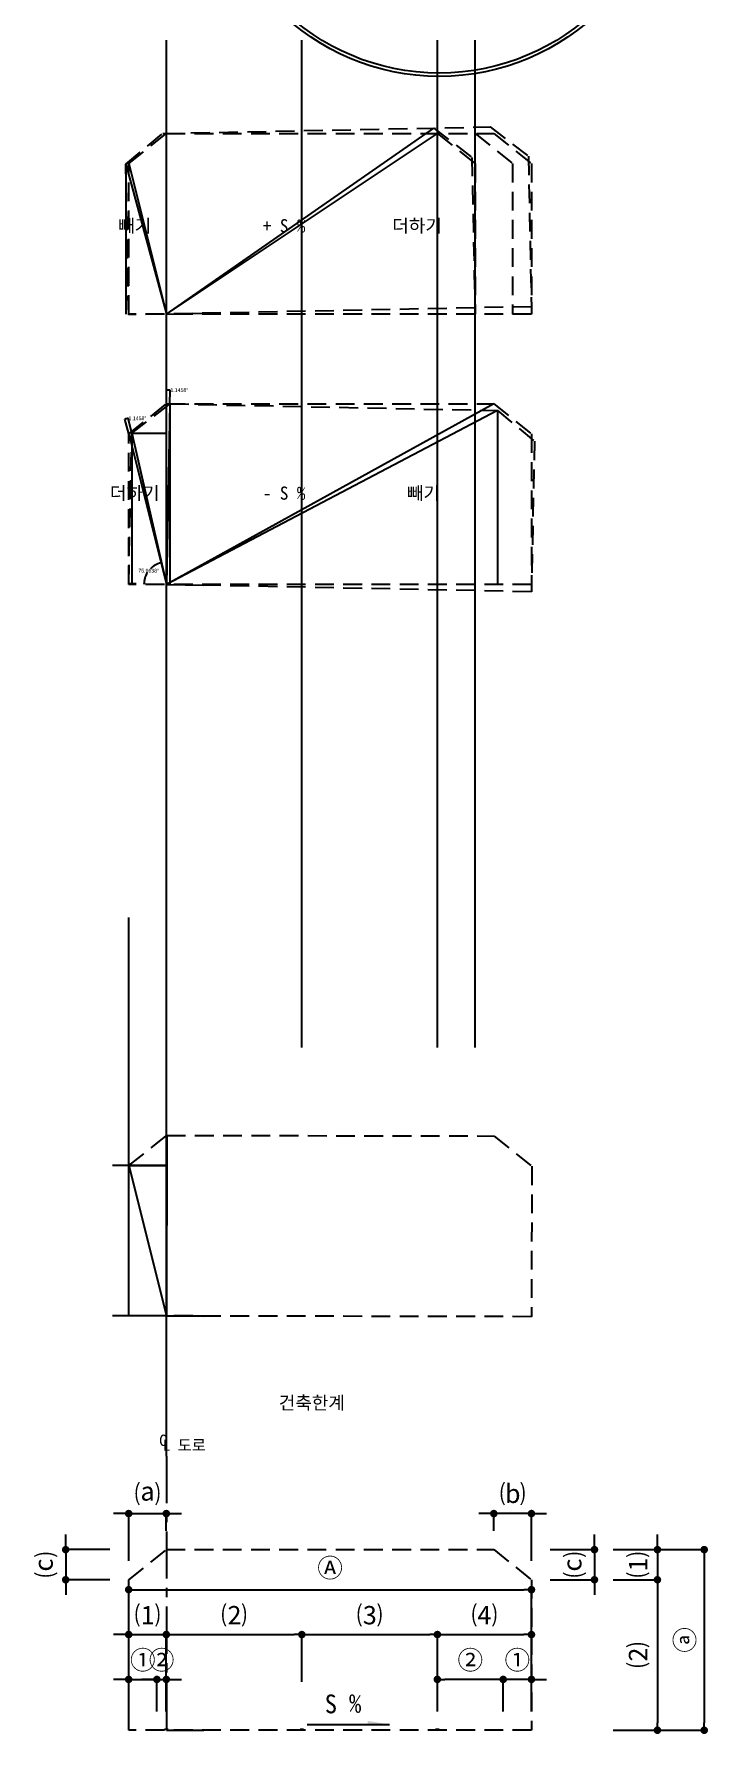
# Model space of a CAD drawing. Header units: millimetres. Extents: x -69382 to 174843, y -46375 to 101648.
# Drawn here: x -48808 to -30904, y 11269 to 56457 of the extents above; entities that cross this region are included whole.
import ezdxf
from ezdxf.enums import TextEntityAlignment as Align

# ---------------------------------------------------------------- set-up
doc = ezdxf.new("R2010")
doc.units = ezdxf.units.MM
doc.header["$LTSCALE"] = 1000
doc.linetypes.add('A-CENTR01', pattern=[2, 1.25, -0.25, 0.25, -0.25])
doc.linetypes.add('A-DASHD01', pattern=[0.75, 0.5, -0.25])
for name, color, linetype in [('-길작업', 255, 'Continuous'), ('CS-CNTL', 1, 'A-CENTR01'), ('CS-HIDL', 2, 'A-DASHD01'), ('CS-LEAL', 1, 'Continuous'), ('CS-LEAT', 3, 'Continuous'), ('CS-SYMB', 3, 'Continuous'), ('CZ-TEX1', 6, 'Continuous'), ('DIM1', 1, 'Continuous')]:
    doc.layers.add(name, color=color, linetype=linetype)
doc.styles.add('TB_TEXT', font='Dotum.ttf')
doc.styles.add('WBMTXT', font='DotumChe.ttf')
doc.styles.add('WGTXT', font='DotumChe.ttf')
doc.dimstyles.new('DIM-01', dxfattribs={"dimscale": 100, "dimtxt": 3, "dimasz": 0.6, "dimexe": 0, "dimexo": 0, "dimgap": 1, "dimtad": 1, "dimdec": 0, "dimrnd": 0.001, "dimzin": 1, "dimdsep": 46, "dimlunit": 6, "dimtxsty": 'WGTXT', "dimblk": 'DOT', "dimcen": 0, "dimclrd": 1, "dimclre": 1, "dimclrt": 3, "dimadec": 4, "dimazin": 0, "dimtfac": 1, "dimtdec": 0, "dimtix": 1, "dimtmove": 2, "dimatfit": 3, "dimldrblk": 'DOT', "dimfxl": 1.5, "dimlwd": -1, "dimarcsym": 0})
doc.dimstyles.new('사본 STANDARD', dxfattribs={"dimtxt": 100, "dimasz": 0.18, "dimexe": 0.18, "dimexo": 0.0625, "dimgap": 0.09, "dimtad": 0, "dimtih": 1, "dimtoh": 1, "dimdec": 3, "dimlfac": 0.001, "dimzin": 0, "dimdsep": 46, "dimtxsty": 'TB_TEXT', "dimcen": 0.09, "dimclrd": 1, "dimclre": 1, "dimclrt": 2, "dimadec": 4, "dimazin": 0, "dimtfac": 1, "dimtdec": 3, "dimtofl": 0, "dimtmove": 0, "dimatfit": 3, "dimfxl": 1, "dimtolj": 1, "dimtzin": 0, "dimarcsym": 0})

# ---------------------------------------------------------------- blocks, each defined once
blk = doc.blocks.new('_Dot')
at = {"layer": 'DIM1'}
blk.add_line((0, 0), (-1, 0), dxfattribs=at)
at = {"layer": 'DIM1', "const_width": 0.5}
blk.add_lwpolyline([(-0.25, 0, 1), (0.25, 0, 1)], format="xyb", close=True, dxfattribs=at)
blk = doc.blocks.new('*D297')
at = {"color": 1, "transparency": 16777216}
for p, q in [((-32247, 16369), (-32247, 16569)), ((-32247, 16169), (-32247, 15369)), ((-32247, 15169), (-32247, 14969))]:
    blk.add_line(p, q, dxfattribs=at)
at = {"color": 1, "linetype": 'ByBlock', "lineweight": -2, "transparency": 16777216}
for p, q in [((-33420, 16169), (-32247, 16169)), ((-33420, 15369), (-32247, 15369))]:
    blk.add_line(p, q, dxfattribs=at)
at = {"layer": 'Defpoints', "color": 0, "linetype": 'ByBlock', "transparency": 16777216}
for p in [(-33920, 16169), (-33920, 15369), (-32247, 15369)]:
    blk.add_point(p, dxfattribs=at)
at = {"color": 1, "linetype": 'ByBlock', "transparency": 16777216, "xscale": 200, "yscale": 200, "zscale": 200}
for p, rotation in [((-32247, 16169), 270), ((-32247, 15369), 90)]:
    blk.add_blockref('_Dot', p, dxfattribs=dict(at, rotation=rotation))
at = {"color": 3, "linetype": 'ByBlock', "transparency": 16777216, "insert": (-32735, 15769), "char_height": 500, "attachment_point": 5, "rotation": 90, "style": 'WGTXT'}
blk.add_mtext('⑴', dxfattribs=at)
blk = doc.blocks.new('*D298')
at = {"color": 1, "linetype": 'ByBlock', "lineweight": -2, "transparency": 16777216}
for p, q in [((-33420, 15369), (-32247, 15369)), ((-33420, 11369), (-32247, 11369))]:
    blk.add_line(p, q, dxfattribs=at)
at = {"color": 1, "transparency": 16777216}
blk.add_line((-32247, 15169), (-32247, 11569), dxfattribs=at)
at = {"layer": 'Defpoints', "color": 0, "linetype": 'ByBlock', "transparency": 16777216}
for p in [(-33920, 15369), (-33920, 11369), (-32247, 11369)]:
    blk.add_point(p, dxfattribs=at)
at = {"color": 1, "linetype": 'ByBlock', "transparency": 16777216, "xscale": 200, "yscale": 200, "zscale": 200}
for p, rotation in [((-32247, 15369), 90), ((-32247, 11369), 270)]:
    blk.add_blockref('_Dot', p, dxfattribs=dict(at, rotation=rotation))
at = {"color": 3, "linetype": 'ByBlock', "transparency": 16777216, "insert": (-32735, 13369), "char_height": 500, "attachment_point": 5, "rotation": 90, "style": 'WGTXT'}
blk.add_mtext('⑵', dxfattribs=at)
blk = doc.blocks.new('*D299')
at = {"color": 1, "linetype": 'ByBlock', "lineweight": -2, "transparency": 16777216}
for p, q in [((-33420, 16169), (-31004, 16169)), ((-33420, 11369), (-31004, 11369))]:
    blk.add_line(p, q, dxfattribs=at)
at = {"color": 1, "transparency": 16777216}
blk.add_line((-31004, 15969), (-31004, 11569), dxfattribs=at)
at = {"layer": 'Defpoints', "color": 0, "linetype": 'ByBlock', "transparency": 16777216}
for p in [(-33920, 16169), (-33920, 11369), (-31004, 11369)]:
    blk.add_point(p, dxfattribs=at)
at = {"color": 1, "linetype": 'ByBlock', "transparency": 16777216, "xscale": 200, "yscale": 200, "zscale": 200}
for p, rotation in [((-31004, 16169), 90), ((-31004, 11369), 270)]:
    blk.add_blockref('_Dot', p, dxfattribs=dict(at, rotation=rotation))
at = {"color": 3, "linetype": 'ByBlock', "transparency": 16777216, "insert": (-31489, 13769), "char_height": 500, "attachment_point": 5, "rotation": 90, "style": 'WGTXT'}
blk.add_mtext('ⓐ', dxfattribs=at)
blk = doc.blocks.new('*D300')
at = {"color": 1, "linetype": 'ByBlock', "lineweight": -2, "transparency": 16777216}
for p, q in [((-46293, 12654), (-46293, 15105)), ((-35593, 12654), (-35593, 15105))]:
    blk.add_line(p, q, dxfattribs=at)
at = {"color": 1, "transparency": 16777216}
blk.add_line((-46093, 15105), (-35793, 15105), dxfattribs=at)
at = {"layer": 'Defpoints', "color": 0, "linetype": 'ByBlock', "transparency": 16777216}
for p in [(-35593, 15105), (-46293, 12154), (-35593, 12154)]:
    blk.add_point(p, dxfattribs=at)
at = {"color": 1, "linetype": 'ByBlock', "transparency": 16777216, "xscale": 200, "yscale": 200, "zscale": 200, "rotation": 180}
blk.add_blockref('_Dot', (-46293, 15105), dxfattribs=at)
at = {"color": 1, "linetype": 'ByBlock', "transparency": 16777216, "xscale": 200, "yscale": 200, "zscale": 200}
blk.add_blockref('_Dot', (-35593, 15105), dxfattribs=at)
at = {"color": 3, "linetype": 'ByBlock', "transparency": 16777216, "insert": (-40943, 15654), "char_height": 500, "attachment_point": 5, "style": 'WGTXT'}
blk.add_mtext('Ⓐ', dxfattribs=at)
blk = doc.blocks.new('*D301')
at = {"color": 1, "transparency": 16777216}
for p, q in [((-47966, 16369), (-47966, 16569)), ((-47966, 16169), (-47966, 15369)), ((-47966, 15169), (-47966, 14969))]:
    blk.add_line(p, q, dxfattribs=at)
at = {"color": 1, "linetype": 'ByBlock', "lineweight": -2, "transparency": 16777216}
for p, q in [((-46793, 16169), (-47966, 16169)), ((-46793, 15369), (-47966, 15369))]:
    blk.add_line(p, q, dxfattribs=at)
at = {"layer": 'Defpoints', "color": 0, "linetype": 'ByBlock', "transparency": 16777216}
for p in [(-46293, 16169), (-47966, 15369), (-46293, 15369)]:
    blk.add_point(p, dxfattribs=at)
at = {"color": 1, "linetype": 'ByBlock', "transparency": 16777216, "xscale": 200, "yscale": 200, "zscale": 200}
for p, rotation in [((-47966, 16169), 270), ((-47966, 15369), 90)]:
    blk.add_blockref('_Dot', p, dxfattribs=dict(at, rotation=rotation))
at = {"color": 3, "linetype": 'ByBlock', "transparency": 16777216, "insert": (-48462, 15769), "char_height": 500, "attachment_point": 5, "rotation": 90, "style": 'WGTXT'}
blk.add_mtext('⒞', dxfattribs=at)
blk = doc.blocks.new('*D302')
at = {"color": 1, "linetype": 'ByBlock', "lineweight": -2, "transparency": 16777216}
for p, q in [((-45293, 12654), (-45293, 13912)), ((-41693, 12654), (-41693, 13912))]:
    blk.add_line(p, q, dxfattribs=at)
at = {"color": 1, "transparency": 16777216}
blk.add_line((-45093, 13912), (-41893, 13912), dxfattribs=at)
at = {"layer": 'Defpoints', "color": 0, "linetype": 'ByBlock', "transparency": 16777216}
for p in [(-41693, 13912), (-45293, 12154), (-41693, 12154)]:
    blk.add_point(p, dxfattribs=at)
at = {"color": 1, "linetype": 'ByBlock', "transparency": 16777216, "xscale": 200, "yscale": 200, "zscale": 200, "rotation": 180}
blk.add_blockref('_Dot', (-45293, 13912), dxfattribs=at)
at = {"color": 1, "linetype": 'ByBlock', "transparency": 16777216, "xscale": 200, "yscale": 200, "zscale": 200}
blk.add_blockref('_Dot', (-41693, 13912), dxfattribs=at)
at = {"color": 3, "linetype": 'ByBlock', "transparency": 16777216, "insert": (-43493, 14400), "char_height": 500, "attachment_point": 5, "style": 'WGTXT'}
blk.add_mtext('⑵', dxfattribs=at)
blk = doc.blocks.new('*D303')
at = {"color": 1, "linetype": 'ByBlock', "lineweight": -2, "transparency": 16777216}
for p, q in [((-41693, 12654), (-41693, 13912)), ((-38093, 12654), (-38093, 13912))]:
    blk.add_line(p, q, dxfattribs=at)
at = {"color": 1, "transparency": 16777216}
blk.add_line((-41493, 13912), (-38293, 13912), dxfattribs=at)
at = {"layer": 'Defpoints', "color": 0, "linetype": 'ByBlock', "transparency": 16777216}
for p in [(-38093, 13912), (-41693, 12154), (-38093, 12154)]:
    blk.add_point(p, dxfattribs=at)
at = {"color": 1, "linetype": 'ByBlock', "transparency": 16777216, "xscale": 200, "yscale": 200, "zscale": 200, "rotation": 180}
blk.add_blockref('_Dot', (-41693, 13912), dxfattribs=at)
at = {"color": 1, "linetype": 'ByBlock', "transparency": 16777216, "xscale": 200, "yscale": 200, "zscale": 200}
blk.add_blockref('_Dot', (-38093, 13912), dxfattribs=at)
at = {"color": 3, "linetype": 'ByBlock', "transparency": 16777216, "insert": (-39893, 14400), "char_height": 500, "attachment_point": 5, "style": 'WGTXT'}
blk.add_mtext('⑶', dxfattribs=at)
blk = doc.blocks.new('*D304')
at = {"color": 1, "linetype": 'ByBlock', "lineweight": -2, "transparency": 16777216}
for p, q in [((-38093, 12654), (-38093, 13912)), ((-35593, 12654), (-35593, 13912))]:
    blk.add_line(p, q, dxfattribs=at)
at = {"color": 1, "transparency": 16777216}
blk.add_line((-37893, 13912), (-35793, 13912), dxfattribs=at)
at = {"layer": 'Defpoints', "color": 0, "linetype": 'ByBlock', "transparency": 16777216}
for p in [(-35593, 13912), (-38093, 12154), (-35593, 12154)]:
    blk.add_point(p, dxfattribs=at)
at = {"color": 1, "linetype": 'ByBlock', "transparency": 16777216, "xscale": 200, "yscale": 200, "zscale": 200, "rotation": 180}
blk.add_blockref('_Dot', (-38093, 13912), dxfattribs=at)
at = {"color": 1, "linetype": 'ByBlock', "transparency": 16777216, "xscale": 200, "yscale": 200, "zscale": 200}
blk.add_blockref('_Dot', (-35593, 13912), dxfattribs=at)
at = {"color": 3, "linetype": 'ByBlock', "transparency": 16777216, "insert": (-36843, 14400), "char_height": 500, "attachment_point": 5, "style": 'WGTXT'}
blk.add_mtext('⑷', dxfattribs=at)
blk = doc.blocks.new('*D305')
at = {"color": 1, "transparency": 16777216}
for p, q in [((-46493, 17128), (-46693, 17128)), ((-46293, 17128), (-45293, 17128)), ((-45093, 17128), (-44893, 17128))]:
    blk.add_line(p, q, dxfattribs=at)
at = {"color": 1, "linetype": 'ByBlock', "lineweight": -2, "transparency": 16777216}
for p, q in [((-46293, 15869), (-46293, 17128)), ((-45293, 16669), (-45293, 17128))]:
    blk.add_line(p, q, dxfattribs=at)
at = {"layer": 'Defpoints', "color": 0, "linetype": 'ByBlock', "transparency": 16777216}
for p in [(-45293, 17128), (-45293, 16169), (-46293, 15369)]:
    blk.add_point(p, dxfattribs=at)
at = {"color": 1, "linetype": 'ByBlock', "transparency": 16777216, "xscale": 200, "yscale": 200, "zscale": 200}
blk.add_blockref('_Dot', (-46293, 17128), dxfattribs=at)
at = {"color": 1, "linetype": 'ByBlock', "transparency": 16777216, "xscale": 200, "yscale": 200, "zscale": 200, "rotation": 180}
blk.add_blockref('_Dot', (-45293, 17128), dxfattribs=at)
at = {"color": 3, "linetype": 'ByBlock', "transparency": 16777216, "insert": (-45793, 17625), "char_height": 500, "attachment_point": 5, "style": 'WGTXT'}
blk.add_mtext('⒜', dxfattribs=at)
blk = doc.blocks.new('*D306')
at = {"color": 1, "transparency": 16777216}
for p, q in [((-33920, 16369), (-33920, 16569)), ((-33920, 16169), (-33920, 15369)), ((-33920, 15169), (-33920, 14969))]:
    blk.add_line(p, q, dxfattribs=at)
at = {"color": 1, "linetype": 'ByBlock', "lineweight": -2, "transparency": 16777216}
for p, q in [((-35093, 16169), (-33920, 16169)), ((-35093, 15369), (-33920, 15369))]:
    blk.add_line(p, q, dxfattribs=at)
at = {"layer": 'Defpoints', "color": 0, "linetype": 'ByBlock', "transparency": 16777216}
for p in [(-35593, 16169), (-35593, 15369), (-33920, 15369)]:
    blk.add_point(p, dxfattribs=at)
at = {"color": 1, "linetype": 'ByBlock', "transparency": 16777216, "xscale": 200, "yscale": 200, "zscale": 200}
for p, rotation in [((-33920, 16169), 270), ((-33920, 15369), 90)]:
    blk.add_blockref('_Dot', p, dxfattribs=dict(at, rotation=rotation))
at = {"color": 3, "linetype": 'ByBlock', "transparency": 16777216, "insert": (-34417, 15769), "char_height": 500, "attachment_point": 5, "rotation": 90, "style": 'WGTXT'}
blk.add_mtext('⒞', dxfattribs=at)
blk = doc.blocks.new('*D307')
at = {"color": 1, "transparency": 16777216}
for p, q in [((-36793, 17128), (-36993, 17128)), ((-35593, 17128), (-36593, 17128)), ((-35393, 17128), (-35193, 17128))]:
    blk.add_line(p, q, dxfattribs=at)
at = {"color": 1, "linetype": 'ByBlock', "lineweight": -2, "transparency": 16777216}
for p, q in [((-36593, 16669), (-36593, 17128)), ((-35593, 15869), (-35593, 17128))]:
    blk.add_line(p, q, dxfattribs=at)
at = {"layer": 'Defpoints', "color": 0, "linetype": 'ByBlock', "transparency": 16777216}
for p in [(-36593, 17128), (-36593, 16169), (-35593, 15369)]:
    blk.add_point(p, dxfattribs=at)
at = {"color": 1, "linetype": 'ByBlock', "transparency": 16777216, "xscale": 200, "yscale": 200, "zscale": 200}
blk.add_blockref('_Dot', (-36593, 17128), dxfattribs=at)
at = {"color": 1, "linetype": 'ByBlock', "transparency": 16777216, "xscale": 200, "yscale": 200, "zscale": 200, "rotation": 180}
blk.add_blockref('_Dot', (-35593, 17128), dxfattribs=at)
at = {"color": 3, "linetype": 'ByBlock', "transparency": 16777216, "insert": (-36093, 17625), "char_height": 500, "attachment_point": 5, "style": 'WGTXT'}
blk.add_mtext('⒝', dxfattribs=at)
blk = doc.blocks.new('*D292')
at = {"color": 1, "transparency": 16777216}
for p, q in [((-46493, 13912), (-46693, 13912)), ((-46293, 13912), (-45293, 13912)), ((-45093, 13912), (-44893, 13912))]:
    blk.add_line(p, q, dxfattribs=at)
at = {"color": 1, "linetype": 'ByBlock', "lineweight": -2, "transparency": 16777216}
for p, q in [((-46293, 12654), (-46293, 13912)), ((-45293, 12654), (-45293, 13912))]:
    blk.add_line(p, q, dxfattribs=at)
at = {"layer": 'Defpoints', "color": 0, "linetype": 'ByBlock', "transparency": 16777216}
for p in [(-45293, 13912), (-46293, 12154), (-45293, 12154)]:
    blk.add_point(p, dxfattribs=at)
at = {"color": 1, "linetype": 'ByBlock', "transparency": 16777216, "xscale": 200, "yscale": 200, "zscale": 200}
blk.add_blockref('_Dot', (-46293, 13912), dxfattribs=at)
at = {"color": 1, "linetype": 'ByBlock', "transparency": 16777216, "xscale": 200, "yscale": 200, "zscale": 200, "rotation": 180}
blk.add_blockref('_Dot', (-45293, 13912), dxfattribs=at)
at = {"color": 3, "linetype": 'ByBlock', "transparency": 16777216, "insert": (-45793, 14400), "char_height": 500, "attachment_point": 5, "style": 'WGTXT'}
blk.add_mtext('⑴', dxfattribs=at)
blk = doc.blocks.new('*D293')
at = {"color": 1, "transparency": 16777216}
for p, q in [((-46493, 12720), (-46693, 12720)), ((-46293, 12720), (-45543, 12720)), ((-45343, 12720), (-45143, 12720))]:
    blk.add_line(p, q, dxfattribs=at)
at = {"color": 1, "linetype": 'ByBlock', "lineweight": -2, "transparency": 16777216}
for p, q in [((-46293, 11869), (-46293, 12720)), ((-45543, 11869), (-45543, 12720))]:
    blk.add_line(p, q, dxfattribs=at)
at = {"layer": 'Defpoints', "color": 0, "linetype": 'ByBlock', "transparency": 16777216}
for p in [(-45543, 12720), (-46293, 11369), (-45543, 11369)]:
    blk.add_point(p, dxfattribs=at)
at = {"color": 1, "linetype": 'ByBlock', "transparency": 16777216, "xscale": 200, "yscale": 200, "zscale": 200}
blk.add_blockref('_Dot', (-46293, 12720), dxfattribs=at)
at = {"color": 1, "linetype": 'ByBlock', "transparency": 16777216, "xscale": 200, "yscale": 200, "zscale": 200, "rotation": 180}
blk.add_blockref('_Dot', (-45543, 12720), dxfattribs=at)
at = {"color": 3, "linetype": 'ByBlock', "transparency": 16777216, "insert": (-45918, 13205), "char_height": 500, "attachment_point": 5, "style": 'WGTXT'}
blk.add_mtext('①', dxfattribs=at)
blk = doc.blocks.new('*D294')
at = {"color": 1, "transparency": 16777216}
for p, q in [((-45743, 12720), (-45943, 12720)), ((-45543, 12720), (-45293, 12720)), ((-45093, 12720), (-44893, 12720))]:
    blk.add_line(p, q, dxfattribs=at)
at = {"color": 1, "linetype": 'ByBlock', "lineweight": -2, "transparency": 16777216}
for p, q in [((-45543, 11869), (-45543, 12720)), ((-45293, 11869), (-45293, 12720))]:
    blk.add_line(p, q, dxfattribs=at)
at = {"layer": 'Defpoints', "color": 0, "linetype": 'ByBlock', "transparency": 16777216}
for p in [(-45293, 12720), (-45543, 11369), (-45293, 11369)]:
    blk.add_point(p, dxfattribs=at)
at = {"color": 1, "linetype": 'ByBlock', "transparency": 16777216, "xscale": 200, "yscale": 200, "zscale": 200}
blk.add_blockref('_Dot', (-45543, 12720), dxfattribs=at)
at = {"color": 1, "linetype": 'ByBlock', "transparency": 16777216, "xscale": 200, "yscale": 200, "zscale": 200, "rotation": 180}
blk.add_blockref('_Dot', (-45293, 12720), dxfattribs=at)
at = {"color": 3, "linetype": 'ByBlock', "transparency": 16777216, "insert": (-45418, 13205), "char_height": 500, "attachment_point": 5, "style": 'WGTXT'}
blk.add_mtext('②', dxfattribs=at)
blk = doc.blocks.new('*D295')
at = {"color": 1, "transparency": 16777216}
for p, q in [((-36543, 12720), (-36743, 12720)), ((-35593, 12720), (-36343, 12720)), ((-35393, 12720), (-35193, 12720))]:
    blk.add_line(p, q, dxfattribs=at)
at = {"color": 1, "linetype": 'ByBlock', "lineweight": -2, "transparency": 16777216}
for p, q in [((-36343, 11869), (-36343, 12720)), ((-35593, 11869), (-35593, 12720))]:
    blk.add_line(p, q, dxfattribs=at)
at = {"layer": 'Defpoints', "color": 0, "linetype": 'ByBlock', "transparency": 16777216}
for p in [(-36343, 12720), (-36343, 11369), (-35593, 11369)]:
    blk.add_point(p, dxfattribs=at)
at = {"color": 1, "linetype": 'ByBlock', "transparency": 16777216, "xscale": 200, "yscale": 200, "zscale": 200}
blk.add_blockref('_Dot', (-36343, 12720), dxfattribs=at)
at = {"color": 1, "linetype": 'ByBlock', "transparency": 16777216, "xscale": 200, "yscale": 200, "zscale": 200, "rotation": 180}
blk.add_blockref('_Dot', (-35593, 12720), dxfattribs=at)
at = {"color": 3, "linetype": 'ByBlock', "transparency": 16777216, "insert": (-35968, 13205), "char_height": 500, "attachment_point": 5, "style": 'WGTXT'}
blk.add_mtext('①', dxfattribs=at)
blk = doc.blocks.new('*D296')
at = {"color": 1, "linetype": 'ByBlock', "lineweight": -2, "transparency": 16777216}
for p, q in [((-38093, 11869), (-38093, 12720)), ((-36343, 11869), (-36343, 12720))]:
    blk.add_line(p, q, dxfattribs=at)
at = {"color": 1, "transparency": 16777216}
blk.add_line((-36543, 12720), (-37893, 12720), dxfattribs=at)
at = {"layer": 'Defpoints', "color": 0, "linetype": 'ByBlock', "transparency": 16777216}
for p in [(-38093, 12720), (-38093, 11369), (-36343, 11369)]:
    blk.add_point(p, dxfattribs=at)
at = {"color": 1, "linetype": 'ByBlock', "transparency": 16777216, "xscale": 200, "yscale": 200, "zscale": 200, "rotation": 180}
blk.add_blockref('_Dot', (-38093, 12720), dxfattribs=at)
at = {"color": 1, "linetype": 'ByBlock', "transparency": 16777216, "xscale": 200, "yscale": 200, "zscale": 200}
blk.add_blockref('_Dot', (-36343, 12720), dxfattribs=at)
at = {"color": 3, "linetype": 'ByBlock', "transparency": 16777216, "insert": (-37218, 13205), "char_height": 500, "attachment_point": 5, "style": 'WGTXT'}
blk.add_mtext('②', dxfattribs=at)
blk = doc.blocks.new('*D308')
at = {"layer": '-길작업', "color": 1, "lineweight": -2, "transparency": 16777216}
for p, q in [((-46293, 45825), (-46391, 46220)), ((-46212, 45844), (-46303, 46241)), ((-46303, 46241), (-46303, 46241))]:
    blk.add_line(p, q, dxfattribs=at)
for start, end in [(102.8928, 104.034), (102.8882, 102.8905)]:
    blk.add_arc((-45293, 41824), 4530, start, end, dxfattribs=at)
at = {"layer": '-길작업', "color": 1, "transparency": 16777216}
for points in [[(-46391, 46220), (-46391, 46220), (-46391, 46220)], [(-46303, 46241), (-46303, 46241), (-46303, 46241)]]:
    blk.add_solid(points, dxfattribs=at)
at = {"layer": 'Defpoints', "color": 0, "transparency": 16777216}
for p in [(-46362, 46227), (-46293, 45824), (-46212, 45844), (-45293, 41824), (-45293, 41824)]:
    blk.add_point(p, dxfattribs=at)
at = {"layer": '-길작업', "color": 2, "transparency": 16777216, "insert": (-46059, 46241), "char_height": 100, "attachment_point": 5, "style": 'TB_TEXT'}
blk.add_mtext('\\A1;1.1458°', dxfattribs=at)
blk = doc.blocks.new('*D309')
at = {"layer": '-길작업', "color": 1, "lineweight": -2, "transparency": 16777216}
for start, end in [(147.9328, 179.9826), (104.0536, 135.5801)]:
    blk.add_arc((-45293, 41824), 594, start, end, dxfattribs=at)
at = {"layer": '-길작업', "color": 1, "transparency": 16777216}
for points in [[(-45437, 42400), (-45437, 42400), (-45437, 42400)], [(-45886, 41825), (-45886, 41825), (-45886, 41824)]]:
    blk.add_solid(points, dxfattribs=at)
at = {"layer": 'Defpoints', "color": 0, "transparency": 16777216}
for p in [(-46293, 45824), (-45669, 42283), (-46293, 41824), (-45293, 41824), (-35593, 41824)]:
    blk.add_point(p, dxfattribs=at)
at = {"layer": '-길작업', "color": 2, "transparency": 16777216, "insert": (-45760, 42190), "char_height": 100, "attachment_point": 5, "style": 'TB_TEXT'}
blk.add_mtext('\\A1;75.9638°', dxfattribs=at)
blk = doc.blocks.new('*D310')
at = {"layer": '-길작업', "color": 1, "lineweight": -2, "transparency": 16777216}
for p, q in [((-45197, 46624), (-45189, 46992)), ((-45189, 46991), (-45189, 46991))]:
    blk.add_line(p, q, dxfattribs=at)
for start, end in [(88.8562, 89.998), (88.8522, 88.8542)]:
    blk.add_arc((-45293, 41824), 5168, start, end, dxfattribs=at)
at = {"layer": '-길작업', "color": 1, "transparency": 16777216}
for points in [[(-45292, 46992), (-45292, 46992), (-45293, 46992)], [(-45189, 46991), (-45189, 46991), (-45189, 46991)]]:
    blk.add_solid(points, dxfattribs=at)
at = {"layer": 'Defpoints', "color": 0, "transparency": 16777216}
for p in [(-45293, 56294), (-45258, 46992), (-45197, 46623), (-45293, 41824), (-45293, 29521)]:
    blk.add_point(p, dxfattribs=at)
at = {"layer": '-길작업', "color": 2, "transparency": 16777216, "insert": (-44945, 46991), "char_height": 100, "attachment_point": 5, "style": 'TB_TEXT'}
blk.add_mtext('\\A1;1.1458°', dxfattribs=at)

msp = doc.modelspace()

# ---------------------------------------------------------------- linework, layer by layer
at = {"layer": '-길작업', "color": 3}
for p, q in [((-45292.5637, 29520.7963), (-45292.5637, 56294.3586)), ((-41692.5637, 29520.7963), (-41692.5637, 56294.3586)), ((-38092.5637, 29520.7963), (-38092.5637, 56294.3586)), ((-37092.5637, 29520.7963), (-37092.5637, 56294.3586)), ((-45292.5637, 49013.3716), (-38189.984, 53956.3831)), ((-45292.5637, 49013.3716), (-38092.5637, 53813.3716)), ((-46372.3477, 52992.5759), (-45292.5637, 49013.3716)), ((-46372.3477, 52992.5759), (-46372.3477, 49013.3716)), ((-46292.5637, 53013.3716), (-45292.5637, 49013.3716)), ((-45292.5637, 49013.3716), (-44292.5637, 49033.3716)), ((-36592.5637, 46624.4512), (-45292.5637, 41824.4512)), ((-45196.5829, 46623.4915), (-45292.5637, 41824.4512)), ((-45196.5829, 46623.4915), (-45196.5829, 41824.4512)), ((-36498.3223, 46449.5263), (-45292.5637, 41824.4512)), ((-36498.3223, 46449.5263), (-36498.3223, 41824.4512)), ((-46292.5637, 45824.4512), (-45292.5637, 41824.4512)), ((-46212.3797, 45843.6474), (-45292.5637, 41824.4512)), ((-46212.3797, 45843.6474), (-45292.5637, 45843.6474)), ((-46212.3797, 45843.6474), (-46212.3797, 41824.4512)), ((-45292.5637, 41824.4512), (-44292.5637, 41804.4512)), ((-46292.5637, 22381.1244), (-46292.5637, 32975.8224)), ((-45292.5637, 18653.911), (-45292.5637, 29520.7963)), ((-45282.9637, 27181.1148), (-45292.5637, 22381.1244)), ((-45292.5637, 26381.1244), (-46725.5568, 26381.1244)), ((-46292.5637, 26381.1244), (-45292.5637, 22381.1244)), ((-46284.5617, 26383.1164), (-45292.5637, 22381.1244)), ((-46284.5617, 26383.1164), (-45292.5637, 26383.1164)), ((-45292.5637, 22381.1244), (-46725.5568, 22381.1244)), ((-45292.5637, 22381.1244), (-44292.5637, 22379.1244)), ((-45292.5637, 22381.1244), (-44054.8519, 22381.1244)), ((-45292.5637, 11368.8037), (-44292.5637, 11366.8037))]:
    msp.add_line(p, q, dxfattribs=at)
at = {"layer": '-길작업', "color": 4}
msp.add_circle((-38041.5081, 61418.9112), 6088.4864, dxfattribs=at)
at = {"layer": '-길작업', "color": 3}
msp.add_circle((-38041.5081, 61418.9112), 6000, dxfattribs=at)
at = {"layer": 'CS-CNTL'}
msp.add_line((-45292.5637, 18653.911), (-45292.5637, 11368.8037), dxfattribs=at)
at = {"layer": 'CS-HIDL', "color": 6}
msp.add_lwpolyline([(-36690.284, 53986.3771), (-35674.4871, 53206.5331), (-35594.5031, 49207.3328), (-46292.3637, 48993.3756), (-46372.3477, 52992.5759), (-45388.5445, 53812.4119)], close=True, dxfattribs=at)
at = {"layer": 'CS-HIDL'}
for points in [[(-36592.5637, 53813.3716), (-35592.5637, 53013.3716), (-35592.5637, 49013.3716), (-46292.5637, 49013.3716), (-46292.5637, 53013.3716), (-45292.5637, 53813.3716)], [(-36592.5637, 46624.4512), (-35592.5637, 45824.4512), (-35592.5637, 41824.4512), (-46292.5637, 41824.4512), (-46292.5637, 45824.4512), (-45292.5637, 46624.4512)], [(-36582.9811, 27163.7148), (-35584.5831, 26361.7164), (-35592.5831, 22361.7244), (-46292.5617, 22383.1244), (-46284.5617, 26383.1164), (-45282.9637, 27181.1148)], [(-36592.5637, 16168.8037), (-35592.5637, 15368.8037), (-35592.5637, 11368.8037), (-46292.5637, 11368.8037), (-46292.5637, 15368.8037), (-45292.5637, 16168.8037)]]:
    msp.add_lwpolyline(points, close=True, dxfattribs=at)
at = {"layer": 'CS-HIDL', "color": 6}
msp.add_lwpolyline([(-38189.984, 53956.3831), (-37174.1872, 53176.5391), (-37094.2032, 49177.3388)], dxfattribs=at)
at = {"layer": 'CS-HIDL'}
for points in [[(-38092.5637, 53813.3716), (-37092.5637, 53013.3716), (-37092.5637, 49013.3716)], [(-37092.5637, 53813.3716), (-36092.5637, 53013.3716), (-36092.5637, 49013.3716)]]:
    msp.add_lwpolyline(points, dxfattribs=at)
at = {"layer": 'CS-HIDL', "color": 5}
msp.add_lwpolyline([(-36498.3223, 46449.5263), (-35514.5191, 45629.6902), (-35594.5031, 41630.49), (-46292.3637, 41844.4472), (-46212.3797, 45843.6474), (-45196.5829, 46623.4915)], close=True, dxfattribs=at)
at = {"layer": 'CS-LEAL'}
msp.add_line((-41548.6509, 11518.6836), (-39366.2698, 11518.6836), dxfattribs=at)
msp.add_solid([(-39366.2698, 11518.6836), (-39940.8664, 11618.6836), (-39940.8664, 11518.6836)], dxfattribs=at)
at = {"layer": 'CS-SYMB'}
for points in [[(-45342.5637, 11419.8137), (-45242.5637, 11417.8137), (-45342.5637, 11369.8037), (-45242.5637, 11367.8037)], [(-41742.5637, 11419.8137), (-41642.5637, 11417.8137), (-41742.5637, 11369.8037), (-41642.5637, 11367.8037)], [(-38142.5637, 11419.8137), (-38042.5637, 11417.8137), (-38142.5637, 11369.8037), (-38042.5637, 11367.8037)]]:
    msp.add_solid(points, dxfattribs=at)

# ---------------------------------------------------------------- texts
at = {"layer": 'CS-LEAT', "style": 'WGTXT'}
for s, p in [('C', (-45483.3107, 18925.5511)), ('L 도로', (-45381.8891, 18795.9517))]:
    msp.add_text(s, height=300, dxfattribs=at).set_placement(p)
msp.add_text('S %%%', height=500, rotation=1.29576284, dxfattribs=at).set_placement((-41078.265, 11815.5614))
at = {"layer": 'CZ-TEX1', "style": 'WBMTXT'}
for s, p in [('빼기', (-46133.5376, 51184.025)), ('+ S %', (-42163.6123, 51184.025)), ('더하기', (-38631.486, 51184.025)), ('더하기', (-46132.6023, 44077.9412)), ('- S %', (-42163.6123, 44077.9412)), ('빼기', (-38464.7989, 44077.9412)), ('건축한계', (-41427.5656, 19897.2331))]:
    msp.add_text(s, height=350, dxfattribs=at).set_placement(p, align=Align.CENTER)

# ---------------------------------------------------------------- dimensions: what is measured, and where the dimension line sits
at = {"layer": '-길작업', "color": 3}
for base, line1, line2, picture, middle in [((-45258.1155, 46992.2856), ((-45196.5829, 46623.4915), (-45292.5637, 41824.4512)), ((-45292.5637, 29520.7963), (-45292.5637, 56294.3586)), '*D310', (-44944.8134, 46991.3635)), ((-46362.0158, 46226.7697), ((-46292.5637, 45824.4512), (-45292.5637, 41824.4512)), ((-46212.3797, 45843.6474), (-45292.5637, 41824.4512)), '*D308', (-46058.8252, 46240.6756)), ((-45668.9946, 42283.4195), ((-35592.5637, 41824.4512), (-46292.5637, 41824.4512)), ((-46292.5637, 45824.4512), (-45292.5637, 41824.4512)), '*D309', (-45760.4365, 42189.7553))]:
    dim = msp.add_angular_dim_2l(base=base, line1=line1, line2=line2, dimstyle='사본 STANDARD', dxfattribs=at)
    dim.commit()
    dim.dimension.update_dxf_attribs({"geometry": picture, "text_midpoint": middle})
at = {"linetype": 'ByBlock'}
for base, p1, p2, text, picture, middle in [((-45292.5637, 17127.5652), (-46292.5637, 15368.8037), (-45292.5637, 16168.8037), '⒜', '*D305', (-45792.5637, 17624.5027)), ((-35592.5637, 15104.773), (-46292.5637, 12153.703), (-35592.5637, 12153.703), 'Ⓐ', '*D300', (-40942.5637, 15654.2048)), ((-45292.5637, 13912.4646), (-46292.5637, 12153.703), (-45292.5637, 12153.703), '⑴', '*D292', (-45792.5637, 14400.414)), ((-41692.5637, 13912.4646), (-45292.5637, 12153.703), (-41692.5637, 12153.703), '⑵', '*D302', (-43492.5637, 14400.414)), ((-38092.5637, 13912.4646), (-41692.5637, 12153.703), (-38092.5637, 12153.703), '⑶', '*D303', (-39892.5637, 14400.414)), ((-35592.5637, 13912.4646), (-38092.5637, 12153.703), (-35592.5637, 12153.703), '⑷', '*D304', (-36842.5637, 14400.414)), ((-45542.5637, 12720.1562), (-46292.5637, 11368.8037), (-45542.5637, 11368.8037), '①', '*D293', (-45917.5637, 13205.4425)), ((-45292.5637, 12720.1562), (-45542.5637, 11368.8037), (-45292.5637, 11368.8037), '②', '*D294', (-45417.5637, 13205.4425))]:
    dim = msp.add_linear_dim(base=base, p1=p1, p2=p2, text=text, dimstyle='DIM-01', override={"dimtxt": 5, "dimasz": 2, "dimexo": 5, "dimgap": 2, "dimfxl": 1.25}, dxfattribs=at)
    dim.commit()
    dim.dimension.update_dxf_attribs({"geometry": picture, "text_midpoint": middle})
for base, p1, p2, angle, text, picture, middle in [((-36592.5637, 17127.5652), (-35592.5637, 15368.8037), (-36592.5637, 16168.8037), 180, '⒝', '*D307', (-36092.5637, 17624.5027)), ((-47965.5483, 15368.8037), (-46292.5637, 16168.8037), (-46292.5637, 15368.8037), 90, '⒞', '*D301', (-48462.4857, 15768.8037)), ((-33919.579, 15368.8037), (-35592.5637, 16168.8037), (-35592.5637, 15368.8037), 90, '⒞', '*D306', (-34416.5164, 15768.8037)), ((-32246.5944, 15368.8037), (-33919.579, 16168.8037), (-33919.579, 15368.8037), 90, '⑴', '*D297', (-32734.5438, 15768.8037)), ((-31003.9428, 11368.8037), (-33919.579, 16168.8037), (-33919.579, 11368.8037), 90, 'ⓐ', '*D299', (-31489.2291, 13768.8037)), ((-32246.5944, 11368.8037), (-33919.579, 15368.8037), (-33919.579, 11368.8037), 90, '⑵', '*D298', (-32734.5438, 13368.8037)), ((-38092.5637, 12720.1562), (-36342.5637, 11368.8037), (-38092.5637, 11368.8037), 180, '②', '*D296', (-37217.5637, 13205.4425)), ((-36342.5637, 12720.1562), (-35592.5637, 11368.8037), (-36342.5637, 11368.8037), 180, '①', '*D295', (-35967.5637, 13205.4425))]:
    dim = msp.add_linear_dim(base=base, p1=p1, p2=p2, angle=angle, text=text, dimstyle='DIM-01', override={"dimtxt": 5, "dimasz": 2, "dimexo": 5, "dimgap": 2, "dimfxl": 1.25}, dxfattribs=at)
    dim.commit()
    dim.dimension.update_dxf_attribs({"geometry": picture, "text_midpoint": middle})

doc.saveas('drawing.dxf')
